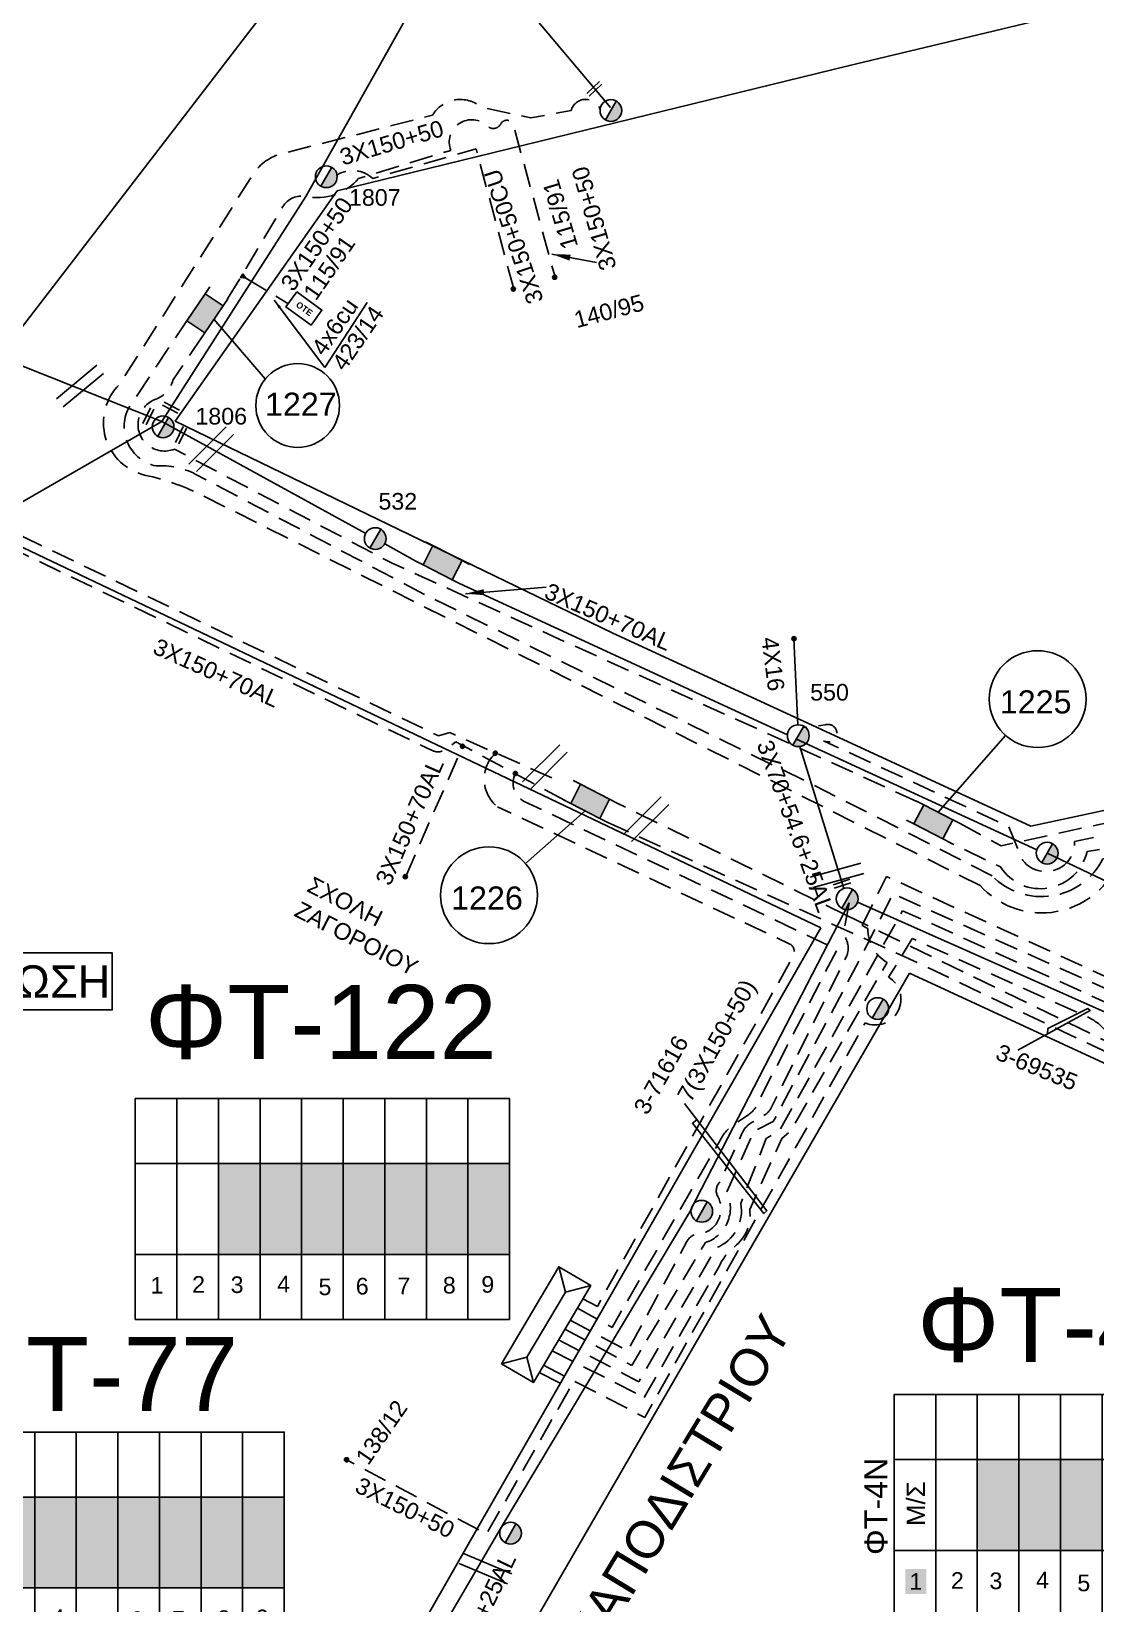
# Model space of a CAD drawing. Header units: millimetres. Extents: x 5010 to 7184, y -101 to 935.
# Drawn here: x 6385.2 to 6500.3, y 412.9 to 583 of the extents above; entities that cross this region are included whole.
import ezdxf
from ezdxf.enums import TextEntityAlignment as Align

# ---------------------------------------------------------------- set-up
doc = ezdxf.new("R2010")
doc.units = ezdxf.units.MM
doc.linetypes.add('DASHED', pattern=[19.05, 12.7, -6.35])
for name, color, linetype in [('Link Box 4 Διευθύνσεων', 7, 'Continuous'), ('Pillar OTE', 7, 'Continuous'), ('Ασφαλειοκιβώτια Χ.Τ 9 αναχωρήσεων', 7, 'Continuous'), ('Γέφυρες Εναερίου Δικτύου', 7, 'Continuous'), ('Γυμνά εναέρια ΧΤ και ΦΟΠ (3Φ)   4x50+16AL', 7, 'Continuous'), ('Εναέρια παροχή ΧΤ 4x16', 7, 'SYN_LINE'), ('Επιγραφές - Σχήματα', 7, 'Continuous'), ('Καλώδια ΧΤ   3x150+50AL', 7, 'DASHED'), ('Καλώδια ΧΤ   3x150+50ALXLPE', 7, 'DASHED'), ('Καλώδια ΧΤ   3x150+50CU', 7, 'DASHED'), ('Καλώδια ΧΤ   3x150+70AL', 7, 'DASHED'), ('Καλώδια ΧΤ   3x150AL+50CU', 7, 'DASHED'), ('Μηχανική τομή', 7, 'Continuous'), ('Στύλος ΦΜ', 7, 'Continuous'), ('Στύλος ΦΜ @ 1', 7, 'Continuous'), ('Συνδέσεις', 7, 'Continuous'), ('Συνεστραμμένα ΧΤ   3x70+54.6+25AL', 7, 'SYN_LINE'), ('Τομή', 7, 'Continuous'), ('Υποσταθμός πόλεως', 7, 'Continuous'), ('Υπόβαθρο ΔΕΗ', 7, 'Continuous'), ('Υπόγεια καλώδια Παροχών ΧΤ   4x6', 7, 'DASHED')]:
    doc.layers.add(name, color=color, linetype=linetype)
doc.styles.get("Standard").update_dxf_attribs({"font": 'arial.ttf'})
doc.linetypes.add('SYN_LINE', pattern='A,0.5,-0.0001,["/\\/\\/\\/",Standard,S=0.1,R=0,X=0,Y=-0.05],-0.25', length=0.7501)
doc.dimstyles.new('ISO-25', dxfattribs={"dimtxt": 2.5, "dimasz": 2.5, "dimexe": 1.25, "dimexo": 0.625, "dimtad": 1, "dimtxsty": 'Standard', "dimcen": 2.5, "dimaunit": 2, "dimazin": 0, "dimtfac": 1, "dimtmove": 0, "dimatfit": 3, "dimfxl": 1, "dimarcsym": 0})

# ---------------------------------------------------------------- blocks, each defined once
blk = doc.blocks.new('ΑΣΦΑΛΕΙΟΚΙΒΩΤΙΟ ΥΠΟΣΤΑΘΜΟΥ 9 ΑΝΑΧΩΡΗΣΕΩΝ')
at = {"layer": 'Ασφαλειοκιβώτια Χ.Τ 9 αναχωρήσεων', "ltscale": 40}
for p, q in [((-23.8, 40.36), (24.02, 40.36)), ((-9.72, 40.36), (-9.72, -40.64)), ((9.94, 40.36), (9.94, -40.64)), ((-23.8, 31.36), (24.02, 31.36)), ((-23.8, 22.36), (24.02, 22.36)), ((-23.8, 13.36), (24.02, 13.36)), ((-23.8, 4.36), (24.02, 4.36)), ((-23.8, -4.64), (24.02, -4.64)), ((-23.8, -13.64), (24.02, -13.64)), ((-23.8, -22.64), (24.02, -22.64)), ((-23.8, -31.64), (24.02, -31.64))]:
    blk.add_line(p, q, dxfattribs=at)
at = {"layer": 'Ασφαλειοκιβώτια Χ.Τ 9 αναχωρήσεων'}
blk.add_lwpolyline([(-23.8, -40.64), (24.02, -40.64), (24.02, 40.36), (-23.8, 40.36)], close=True, dxfattribs=at)
for s, p in [('1', (-18.22, 37.06)), ('2', (-18.02, 28.07)), ('3', (-18.09, 19.73)), ('4', (-17.94, 9.66)), ('5', (-18.55, 0.71)), ('6', (-18.4, -7.35)), ('7', (-18.34, -16.37)), ('8', (-18.19, -26.2)), ('9', (-18.02, -34.53))]:
    blk.add_text(s, height=3.6, rotation=270, dxfattribs=at).set_placement(p)
at = {"layer": 'Ασφαλειοκιβώτια Χ.Τ 9 αναχωρήσεων', "ltscale": 40}
for tag, height, p in [('ΟΝΟΜΑ', 5, (-0.16, 44.31)), ('ΚΕΙΜΕΝΟ 1', 2, (17.06, 35.59)), ('ΚΕΙΜΕΝΟ 2', 2, (17.06, 26.88)), ('ΚΕΙΜΕΝΟ 3', 2, (17.06, 17.69)), ('ΚΕΙΜΕΝΟ 4', 2, (17.06, 8.71)), ('ΚΕΙΜΕΝΟ 5', 2, (17.06, -0.13)), ('ΚΕΙΜΕΝΟ 6', 2, (17.06, -9.05)), ('ΚΕΙΜΕΝΟ 7', 2, (17.06, -18.13)), ('ΚΕΙΜΕΝΟ 8', 2, (17.06, -26.85)), ('ΚΕΙΜΕΝΟ 9', 2, (17.06, -35.99)), ('ΣΧ', 2, (-0.1, -42.64))]:
    blk.add_attdef(tag, text='', height=height, dxfattribs=at).set_placement(p, align=Align.MIDDLE_CENTER)
blk = doc.blocks.new('LINK BOX 4 ΑΝΑΧΩΡΗΣΕΩΝ')
at = {"layer": 'Link Box 4 Διευθύνσεων', "ltscale": 40}
blk.add_hatch(color=256, dxfattribs=at).paths.add_polyline_path([(-3.54, 0), (-3.54, -4.67), (3.54, -4.67), (3.54, 0)])
for p, q in [((-3.54, 0), (-5.33, 0)), ((5.33, 0), (3.54, 0)), ((-3.54, -4.67), (-5.33, -4.67)), ((5.33, -4.67), (3.54, -4.67))]:
    blk.add_line(p, q, dxfattribs=at)
blk.add_lwpolyline([(-3.54, -4.67), (-3.54, 0), (3.54, 0), (3.54, -4.67)], close=True, dxfattribs=at)
blk = doc.blocks.new('ΥΠΑΡΧΩΝ ΤΣΙΜΕΝΤΕΝΙΟΣ ΣΤΥΛΟΣ')
at = {"layer": 'Στύλος ΦΜ'}
blk.add_hatch(color=256, dxfattribs=at).paths.add_polyline_path([(-1.29, -2.28, 0.574793), (2.62, 0, 0.268822), (1.3, 2.27)])
blk.add_line((-1.29, -2.28), (1.3, 2.27), dxfattribs=at)
blk.add_circle((0, 0), 2.62, dxfattribs=at)
at = {"layer": 'Στύλος ΦΜ', "flags": 4}
for tag, p in [('ΑΡΙΘΜΟΣ', (-4.68, 8.05)), ('ΤΥΠΟΣ', (-4.91, 3.03))]:
    blk.add_attdef(tag, p, '', height=4, dxfattribs=at)
blk = doc.blocks.new('ΤΟΜΗ')
at = {"layer": 'Τομή', "ltscale": 40}
for p, q in [((-5.68, 0), (5.68, 0)), ((5.68, -2.33), (-5.68, -2.33))]:
    blk.add_line(p, q, dxfattribs=at)
blk = doc.blocks.new('ΥΠΟΣΤΑΘΜΟΣ ΠΟΛΕΩΣ')
at = {"layer": 'Υποσταθμός πόλεως', "linetype": 'Continuous', "ltscale": 40}
blk.add_lwpolyline([(-8.57, 2.82), (8.57, 2.82), (8.57, -2.82), (-8.57, -2.82)], close=True, dxfattribs=at)
for points in [[(-5.75, 0), (-8.57, 2.82)], [(5.75, 0), (8.57, 2.82)], [(-8.57, -2.82), (-5.75, 0)], [(-5.75, 0), (5.75, 0)], [(8.57, -2.82), (5.75, 0)]]:
    blk.add_lwpolyline(points, dxfattribs=at)
at = {"layer": 'Υποσταθμός πόλεως', "linetype": 'SYN_LINE', "ltscale": 40, "flags": 1}
for tag, p in [('ΜΕΤΑΣΧΗΜΑΤΙΣΜΟΣ', (10.6, 2.39)), ('ΙΣΧΥΣ', (10.58, -0.41)), ('ΑΡΙΘΜΟΣ', (10.7, -3.13))]:
    blk.add_attdef(tag, p, '', height=1.8, dxfattribs=at)
blk = doc.blocks.new('ΜΗΧΑΝΙΚΗ ΤΟΜΗ')
at = {"layer": 'Μηχανική τομή', "ltscale": 40}
for p, q in [((-1.89, 0.78), (1.89, 0.78)), ((1.89, 0), (-1.89, 0))]:
    blk.add_line(p, q, dxfattribs=at)
blk = doc.blocks.new('_ΣΥΝΔΕΣΗ')
at = {"layer": 'Συνδέσεις', "linetype": 'SYN_LINE', "ltscale": 40}
blk.add_hatch(color=256, dxfattribs=at).paths.add_polyline_path([(0.5, -0.01, 1), (-0.5, -0.01, 1)])
at = {"layer": 'Συνδέσεις'}
blk.add_circle((0, -0.01), 0.5, dxfattribs=at)
blk = doc.blocks.new('PILLAR ΟΤΕ')
at = {"layer": 'Pillar OTE', "ltscale": 40}
blk.add_lwpolyline([(-3.31, 2.02), (3.39, 2.02), (3.39, -1.99), (-3.31, -1.99)], close=True, dxfattribs=at)
at = {"layer": 'Pillar OTE', "insert": (-1.81, 0.71), "char_height": 1.3575, "width": 109.961, "attachment_point": 1}
blk.add_mtext('{\\fArial|b1|i0|c161|p34;OTE}', dxfattribs=at)

msp = doc.modelspace()

# ---------------------------------------------------------------- hatches: boundary and pattern name
at = {"layer": 'Pillar OTE', "ltscale": 40}
h = msp.add_hatch(color=256, dxfattribs=at)
h.dxf.hatch_style = 1
h.paths.add_polyline_path([(6407.82, 556.4), (6408.38, 556.35), (6408.05, 556.82)])
at = {"layer": 'Ασφαλειοκιβώτια Χ.Τ 9 αναχωρήσεων'}
for color, points in [(133, [(6405.43, 460.51), (6405.43, 450.68), (6409.93, 450.68), (6409.93, 460.51)]), (30, [(6409.93, 460.51), (6409.93, 450.68), (6414.43, 450.68), (6414.43, 460.51)]), (6, [(6414.43, 460.51), (6414.43, 450.68), (6418.93, 450.68), (6418.93, 460.51)]), (2, [(6418.93, 460.51), (6418.93, 450.68), (6423.43, 450.68), (6423.43, 460.51)]), (85, [(6423.43, 460.51), (6423.43, 450.68), (6427.93, 450.68), (6427.93, 460.51)]), (62, [(6427.93, 460.51), (6427.93, 450.68), (6432.43, 450.68), (6432.43, 460.51)]), (151, [(6432.43, 460.51), (6432.43, 450.68), (6436.93, 450.68), (6436.93, 460.51)]), (1, [(6487.55, 428.46), (6487.55, 418.63), (6492.05, 418.63), (6492.05, 428.46)]), (173, [(6492.05, 428.46), (6492.05, 418.63), (6496.55, 418.63), (6496.55, 428.46)]), (30, [(6496.55, 428.46), (6496.55, 418.63), (6501.05, 418.63), (6501.05, 428.46)]), (151, [(6381.04, 424.4), (6381.04, 414.58), (6385.54, 414.58), (6385.54, 424.4)]), (30, [(6385.54, 424.4), (6385.54, 414.58), (6390.04, 414.58), (6390.04, 424.4)]), (85, [(6390.04, 424.4), (6390.04, 414.58), (6394.54, 414.58), (6394.54, 424.4)]), (173, [(6394.54, 424.4), (6394.54, 414.58), (6399.04, 414.58), (6399.04, 424.4)]), (62, [(6399.04, 424.4), (6399.04, 414.58), (6403.54, 414.58), (6403.54, 424.4)]), (133, [(6403.54, 424.4), (6403.54, 414.58), (6408.04, 414.58), (6408.04, 424.4)]), (1, [(6408.04, 424.4), (6408.04, 414.58), (6412.54, 414.58), (6412.54, 424.4)]), (27, [(6479.75, 413.93), (6482.05, 413.93), (6482.05, 416.64), (6479.75, 416.64)])]:
    msp.add_hatch(color=color, dxfattribs=at).paths.add_polyline_path(points)

# ---------------------------------------------------------------- linework, layer by layer
at = {"layer": 'Pillar OTE', "ltscale": 40}
msp.add_lwpolyline([(6408.05, 556.82), (6408.38, 556.35), (6407.82, 556.4), (6408.05, 556.82)], dxfattribs=at)
at = {"layer": 'Γέφυρες Εναερίου Δικτύου', "color": 62, "flags": 128}
msp.add_lwpolyline([(6431.3, 596.09), (6427.41, 587.48), (6414.9, 565.18), (6399.29, 540.83), (6381.05, 530.32)], dxfattribs=at)
at = {"layer": 'Γέφυρες Εναερίου Δικτύου', "color": 30, "linetype": 'SYN_LINE', "ltscale": 15, "flags": 128}
msp.add_lwpolyline([(6447.85, 574.81), (6437.38, 587.25)], dxfattribs=at)
at = {"layer": 'Γέφυρες Εναερίου Δικτύου', "color": 30, "linetype": 'DASHED', "ltscale": 0.2, "flags": 128}
msp.add_lwpolyline([(6443.58, 574.48, -0.741967), (6446.76, 574.54, 0.505434)], format="xyb", dxfattribs=at)
at = {"layer": 'Γέφυρες Εναερίου Δικτύου', "color": 2, "linetype": 'SYN_LINE', "ltscale": 20, "flags": 128}
for points in [[(6473.69, 488.73), (6456.56, 455.52)], [(6456.64, 455.65), (6436.04, 421.11)]]:
    msp.add_lwpolyline(points, dxfattribs=at)
at = {"layer": 'Γυμνά εναέρια ΧΤ και ΦΟΠ (3Φ)   4x50+16AL', "color": 5, "flags": 128}
msp.add_lwpolyline([(6362.6, 555.41), (6399.29, 540.83)], dxfattribs=at)
at = {"layer": 'Εναέρια παροχή ΧΤ 4x16', "color": 6, "linetype": 'SYN_LINE', "ltscale": 10, "flags": 128}
msp.add_lwpolyline([(6468.13, 508), (6467.7, 517.32)], dxfattribs=at)
at = {"layer": 'Επιγραφές - Σχήματα', "linetype": 'Continuous', "ltscale": 0.2}
for p, q in [((6404.94, 551.89), (6410.5, 545.44)), ((6483.33, 498.53), (6490.62, 506.84)), ((6445.12, 498.67), (6438.64, 493))]:
    msp.add_line(p, q, dxfattribs=at)
at = {"layer": 'Επιγραφές - Σχήματα', "color": 6, "linetype": 'Continuous', "ltscale": 0.2}
msp.add_line((6426.77, 525.72), (6423.43, 527.58), dxfattribs=at)
at = {"layer": 'Επιγραφές - Σχήματα', "color": 190}
msp.add_lwpolyline([(6358.42, 477.13), (6393.93, 477.13), (6393.93, 483.31), (6358.42, 483.31)], close=True, dxfattribs=at)
at = {"layer": 'Επιγραφές - Σχήματα', "linetype": 'Continuous', "ltscale": 0.2}
for points in [[(6491.93, 472.78), (6499.77, 477.08), (6499.5, 477.29), (6495.2, 475.14), (6495.14, 474.5)], [(6455.85, 467.01), (6464.77, 455.38), (6464.46, 455.1), (6456.72, 464.88), (6457.2, 465.25)]]:
    msp.add_lwpolyline(points, dxfattribs=at)
for centre, radius in [((6414, 542.56), 4.53), ((6494.08, 510.78), 5.24), ((6434.7, 489.55), 5.24)]:
    msp.add_circle(centre, radius, dxfattribs=at)
at = {"layer": 'Καλώδια ΧΤ   3x150+50AL', "color": 151, "linetype": 'DASHED', "ltscale": 0.2, "flags": 128}
for points in [[(6489.16, 491.65), (6470.02, 501.39), (6428.27, 521.83), (6402.92, 535.13, 0.138696), (6398.68, 536.02, -0.488608), (6395.68, 542.23), (6401.51, 550.98)], [(6442.92, 442.59), (6450.16, 438.66), (6458.12, 451.95, 0.453397), (6460.43, 457.42), (6463.4, 464.03), (6465.47, 465.06), (6474.09, 481.18), (6478.42, 489.7), (6509.01, 476.08, 0.24533), (6510.7, 476.19), (6512.07, 478.35, 0.37332), (6511.91, 479.4, -0.156439), (6511.22, 482.2), (6512.65, 493.5, 0.588612), (6511.07, 494.66), (6501.14, 493.5, -0.514884), (6489.16, 491.65)]]:
    msp.add_lwpolyline(points, format="xyb", dxfattribs=at)
at = {"layer": 'Καλώδια ΧΤ   3x150+50AL', "color": 6, "linetype": 'DASHED', "ltscale": 0.2, "flags": 128}
msp.add_lwpolyline([(6440.61, 438.67), (6451.57, 433.02), (6475.42, 475.73, 0.926502), (6477.95, 480.68), (6480.51, 484.86), (6499.43, 476.4, -0.145896), (6501.88, 474.29, 0.428194), (6505.24, 473.64), (6508.28, 472.34), (6512.16, 473.28), (6515.88, 479.85), (6513.84, 481.53), (6515.04, 498.87), (6498.08, 495.38, -0.933774), (6491.89, 494.65), (6490.94, 496.98), (6470.9, 506.28, 1.552429), (6471.1, 508), (6468.68, 507.69)], format="xyb", dxfattribs=at)
at = {"layer": 'Καλώδια ΧΤ   3x150+50AL', "color": 85, "linetype": 'DASHED', "ltscale": 0.2, "flags": 128}
msp.add_lwpolyline([(6444.27, 444.86), (6448.02, 442.77), (6459.83, 463.23, -0.142657), (6461.72, 465.07), (6462.82, 465.82, 0.172411), (6463.88, 467.27), (6472.38, 483.69), (6438.52, 499.7, -0.410757), (6437.56, 502.72, -0.580109)], format="xyb", dxfattribs=at)
at = {"layer": 'Καλώδια ΧΤ   3x150+50AL', "color": 62, "linetype": 'DASHED', "ltscale": 0.2, "flags": 128}
msp.add_lwpolyline([(6444.85, 445.85), (6446.43, 445.05), (6467.63, 482.96, 0.397016), (6467.28, 484.26), (6435.63, 499.12)], format="xyb", dxfattribs=at)
at = {"layer": 'Καλώδια ΧΤ   3x150+50AL', "color": 27, "linetype": 'DASHED', "ltscale": 0.2, "flags": 128}
for points in [[(6473.44, 487.36), (6448.56, 499.53)], [(6473.44, 487.36), (6515.84, 466.8), (6513.27, 461.22)]]:
    msp.add_lwpolyline(points, dxfattribs=at)
at = {"layer": 'Καλώδια ΧΤ   3x150+50AL', "color": 6, "linetype": 'DASHED', "ltscale": 0.2, "flags": 128}
msp.add_lwpolyline([(6447.49, 497.46), (6479.39, 483.03), (6513.56, 466.92), (6511.48, 462.01)], dxfattribs=at)
at = {"layer": 'Καλώδια ΧΤ   3x150+50AL', "color": 133, "linetype": 'DASHED', "ltscale": 0.2, "flags": 128}
msp.add_lwpolyline([(6442.24, 441.43), (6450.92, 436.9), (6459.29, 451.39, 0.36131), (6461.95, 456.2), (6464.7, 463.21), (6466.18, 464.13), (6479.47, 487.88), (6507.89, 475.04, 0.156138), (6510.98, 474.68, 0.227791), (6512.63, 475.92), (6514.09, 479.21), (6513.49, 479.44, -0.373852), (6512.52, 481.23), (6514.06, 496.73), (6499.43, 494.27, -0.661635), (6490.05, 492.61), (6484.63, 495.24)], format="xyb", dxfattribs=at)
at = {"layer": 'Καλώδια ΧΤ   3x150+50AL', "color": 2, "linetype": 'DASHED', "ltscale": 0.2, "flags": 128}
msp.add_lwpolyline([(6443.49, 443.54), (6449.73, 440.24), (6456.12, 452.06, -0.310721), (6457.74, 452.92, 0.489822), (6459.46, 456.95, -0.320713), (6459.64, 458.45), (6462.12, 463.84, -0.193295), (6463.51, 465.14), (6464.5, 465.74, 0.163499), (6465.32, 466.7), (6473.34, 482.8, 0.235304), (6473.34, 484.83, -0.167738), (6473.19, 486), (6473.69, 488.73)], format="xyb", dxfattribs=at)
at = {"layer": 'Καλώδια ΧΤ   3x150+50AL', "color": 30, "linetype": 'DASHED', "ltscale": 0.2, "flags": 128}
msp.add_lwpolyline([(6451.5, 435.19), (6459.66, 449.45, -0.124188), (6461.27, 451.51, 0.26746), (6462.92, 455.55), (6466.38, 463.21), (6467.3, 463.96), (6477.78, 482.27, -0.266998), (6475.7, 485.94), (6475.09, 486.28)], format="xyb", dxfattribs=at)
msp.add_lwpolyline([(6441.54, 440.25), (6451.5, 435.19)], dxfattribs=at)
at = {"layer": 'Καλώδια ΧΤ   3x150+50AL', "color": 7, "linetype": 'DASHED', "ltscale": 0.2, "flags": 128}
msp.add_lwpolyline([(6440.15, 437.88), (6443.46, 436.19), (6434.43, 420.4), (6419.56, 428.3)], dxfattribs=at)
at = {"layer": 'Καλώδια ΧΤ   3x150+50AL', "color": 62, "linetype": 'DASHED', "ltscale": 0.2}
msp.add_arc((6438.04, 502.12), 3.85, 132.6616, 231.1177, dxfattribs=at)
at = {"layer": 'Καλώδια ΧΤ   3x150+50ALXLPE', "color": 30, "linetype": 'DASHED', "ltscale": 0.2, "flags": 128}
for points in [[(6487.86, 490.6), (6403.44, 532.95, 0.059793), (6397.56, 535, -0.59454), (6394.71, 544.84), (6409.21, 567.62, -0.197775), (6412.34, 569.82), (6428.58, 573.97, -0.466221), (6433.91, 574.82), (6439.24, 573.69), (6443.58, 574.48)], [(6475.09, 486.28), (6477.72, 491.59), (6508.97, 477.28), (6509.91, 479.08), (6510.49, 493.19), (6502.42, 492.26, -0.512885), (6487.86, 490.6)]]:
    msp.add_lwpolyline(points, format="xyb", dxfattribs=at)
at = {"layer": 'Καλώδια ΧΤ   3x150+50ALXLPE', "color": 2, "linetype": 'DASHED', "ltscale": 0.2, "flags": 128}
msp.add_lwpolyline([(6485.69, 497.31), (6490.13, 494.9), (6522.08, 501.88), (6522.5, 497.97), (6515.4, 496.87), (6515.37, 495.98)], dxfattribs=at)
at = {"layer": 'Καλώδια ΧΤ   3x150+50CU', "color": 151, "linetype": 'DASHED', "ltscale": 0.2, "flags": 128}
msp.add_lwpolyline([(6406.42, 554.1), (6412.41, 564.09, -0.318551), (6414.9, 565.18, 0.273409), (6420.6, 567.14), (6430.57, 570.17, -0.807452), (6434.54, 572.8, 0.503831), (6435.98, 573.03, -0.703105), (6437.36, 572.85), (6441.85, 556.47)], format="xyb", dxfattribs=at)
at = {"layer": 'Καλώδια ΧΤ   3x150+50CU', "color": 62, "linetype": 'DASHED', "ltscale": 0.2, "flags": 128}
msp.add_lwpolyline([(6437.38, 555.19), (6433.31, 570.34), (6422.13, 567.13, 0.335918), (6418.3, 567.53, 3.584344)], format="xyb", dxfattribs=at)
at = {"layer": 'Καλώδια ΧΤ   3x150+70AL', "color": 6, "linetype": 'SYN_LINE', "ltscale": 15}
msp.add_line((6495.11, 494.11), (6519.11, 482.67), dxfattribs=at)
at = {"layer": 'Καλώδια ΧΤ   3x150+70AL', "color": 133, "linetype": 'DASHED', "ltscale": 0.2, "flags": 128}
msp.add_lwpolyline([(6400.66, 537.83, -1.020704), (6398.66, 543.24, 0.239374), (6400.49, 545.3), (6403.95, 550.42)], format="xyb", dxfattribs=at)
at = {"layer": 'Καλώδια ΧΤ   3x150+70AL', "color": 6, "linetype": 'SYN_LINE', "ltscale": 20, "flags": 128}
for points in [[(6399.29, 540.83), (6421.36, 528.7)], [(6431.51, 523.29), (6431.51, 523.29), (6467.01, 506.9)]]:
    msp.add_lwpolyline(points, dxfattribs=at)
at = {"layer": 'Καλώδια ΧΤ   3x150+70AL', "color": 133, "linetype": 'DASHED', "ltscale": 0.2, "flags": 128}
msp.add_lwpolyline([(6481.02, 499.71), (6424.29, 525.46), (6400.66, 537.83)], dxfattribs=at)
at = {"layer": 'Καλώδια ΧΤ   3x150+70AL', "color": 62, "linetype": 'DASHED', "ltscale": 0.2, "flags": 128}
msp.add_lwpolyline([(6381.05, 530.32, -0.353754), (6383.8, 528.93, 0.203499), (6384.55, 528.23), (6429.24, 506.81), (6430.48, 507.15), (6441.7, 502.17)], format="xyb", dxfattribs=at)
at = {"layer": 'Καλώδια ΧΤ   3x150+70AL', "color": 85, "linetype": 'DASHED', "ltscale": 0.2, "flags": 128}
msp.add_lwpolyline([(6442.94, 499.79), (6431.12, 506.15), (6430.06, 505.36, -0.29281), (6428.49, 505.25), (6382.81, 527.23, -0.275874), (6378.55, 527.96), (6364.07, 508.21, 0.653451), (6363.07, 506.33, 0.653451)], format="xyb", dxfattribs=at)
msp.add_lwpolyline([(6425.69, 491.59), (6431.89, 505.74)], dxfattribs=at)
at = {"layer": 'Καλώδια ΧΤ   3x150+70AL', "color": 6, "linetype": 'SYN_LINE', "ltscale": 15, "flags": 128}
msp.add_lwpolyline([(6467.98, 506.46), (6493.98, 494.45)], dxfattribs=at)
at = {"layer": 'Συνεστραμμένα ΧΤ   3x70+54.6+25AL', "color": 6, "linetype": 'SYN_LINE', "ltscale": 20, "flags": 128}
msp.add_lwpolyline([(6468.34, 505.66), (6473.12, 490.29)], dxfattribs=at)
at = {"layer": 'Συνεστραμμένα ΧΤ   3x70+54.6+25AL', "color": 2, "linetype": 'SYN_LINE', "ltscale": 20, "flags": 128}
msp.add_lwpolyline([(6474.59, 488.79), (6503.9, 475.78), (6530.67, 461.97)], dxfattribs=at)
at = {"layer": 'Συνεστραμμένα ΧΤ   3x70+54.6+25AL', "color": 62, "linetype": 'SYN_LINE', "ltscale": 20, "flags": 128}
msp.add_lwpolyline([(6436.04, 421.11), (6414.39, 384.09)], dxfattribs=at)
at = {"layer": 'Υπόβαθρο ΔΕΗ', "flags": 128}
for points in [[(6402.48, 630.43), (6429.4, 609.88), (6382.52, 548.91), (6312.87, 581.06), (6279.38, 603.09), (6293.9, 622.55), (6341.91, 668.41), (6397.15, 724.26), (6444.92, 771.67)], [(6402.48, 630.43), (6429.4, 609.88), (6382.52, 548.91), (6312.87, 581.06), (6279.38, 603.09), (6293.9, 622.55), (6341.91, 668.41), (6397.15, 724.26), (6444.92, 771.67)], [(6418.28, 565.81), (6400.76, 540.88), (6448.03, 517.96), (6493.36, 497.04), (6569.25, 513.32), (6636.98, 526.54), (6686.64, 537.5), (6667.85, 616.41), (6657.74, 623.74), (6559.1, 599.8), (6473.57, 579.32), (6418.28, 565.81)], [(6418.28, 565.81), (6400.76, 540.88), (6448.03, 517.96), (6493.36, 497.04), (6569.25, 513.32), (6636.98, 526.54), (6686.64, 537.5), (6667.85, 616.41), (6657.74, 623.74), (6559.1, 599.8), (6473.57, 579.32), (6418.28, 565.81)], [(6416.93, 546.66), (6421.51, 553.69)], [(6470.62, 486.04), (6382, 528.26), (6343.15, 471.88), (6313.14, 430.34), (6337.32, 413.59)], [(6470.62, 486.04), (6382, 528.26), (6343.15, 471.88), (6313.14, 430.34), (6337.32, 413.59)], [(6331.38, 406.67), (6307.45, 422.92), (6290.26, 399.66), (6370.22, 346.36), (6397.86, 359.33), (6424.4, 405.21), (6470.62, 486.04)], [(6331.38, 406.67), (6307.45, 422.92), (6290.26, 399.66), (6370.22, 346.36), (6397.86, 359.33), (6424.4, 405.21), (6470.62, 486.04)]]:
    msp.add_lwpolyline(points, dxfattribs=at)
msp.add_lwpolyline([(6480.2, 481.13), (6430.14, 394.49), (6409.53, 359.68, 0.748999), (6414.82, 354.27), (6457.83, 369.39), (6513.87, 387.64), (6600.14, 416.95, 0.599426), (6601.76, 423.48), (6538.91, 454), (6480.2, 481.13)], format="xyb", dxfattribs=at)
msp.add_lwpolyline([(6480.2, 481.13), (6430.14, 394.49), (6409.53, 359.68, 0.748999), (6414.82, 354.27), (6457.83, 369.39), (6513.87, 387.64), (6600.14, 416.95, 0.599426), (6601.76, 423.48), (6538.91, 454), (6480.2, 481.13)], format="xyb", dxfattribs=at)
at = {"layer": 'Υπόγεια καλώδια Παροχών ΧΤ   4x6', "color": 151, "linetype": 'DASHED', "ltscale": 0.2}
msp.add_lwpolyline([(6408.38, 556.35), (6412.93, 553.6)], dxfattribs=at)

# ---------------------------------------------------------------- block references
at = {"layer": 'Link Box 4 Διευθύνσεων'}
for p, xscale, yscale, zscale, rotation in [((6403, 553.19), 0.5000000000000425, 0.5000000000000425, 0.5000000000000425, 56.11464615074392), ((6430.21, 526.58), 0.499999999999951, 0.499999999999951, 0.499999999999951, 332.8054702114276), ((6446.19, 500.75), 0.499999999999951, 0.499999999999951, 0.499999999999951, 332.8054702114276), ((6483.33, 498.53), 0.499999999999951, 0.499999999999951, 0.499999999999951, 332.8054702114276)]:
    msp.add_blockref('LINK BOX 4 ΑΝΑΧΩΡΗΣΕΩΝ', p, dxfattribs=dict(at, xscale=xscale, yscale=yscale, zscale=zscale, rotation=rotation))
at = {"layer": 'Pillar OTE', "xscale": 0.5, "yscale": 0.5, "zscale": 0.5, "rotation": 324.024887871286}
msp.add_blockref('PILLAR ΟΤΕ', (6414.66, 553.06), dxfattribs=at)
at = {"layer": 'Ασφαλειοκιβώτια Χ.Τ 9 αναχωρήσεων', "xscale": 0.5, "yscale": 0.5, "zscale": 0.5, "rotation": 90}
msp.add_blockref('ΑΣΦΑΛΕΙΟΚΙΒΩΤΙΟ ΥΠΟΣΤΑΘΜΟΥ 9 ΑΝΑΧΩΡΗΣΕΩΝ', (6416.61, 455.54), dxfattribs=at)
for p, values in [((6498.73, 423.49), {'ΟΝΟΜΑ': 'ΦΤ-4Ν'}), ((6392.22, 419.44), {'ΟΝΟΜΑ': 'ΦΤ-77'})]:
    msp.add_blockref('ΑΣΦΑΛΕΙΟΚΙΒΩΤΙΟ ΥΠΟΣΤΑΘΜΟΥ 9 ΑΝΑΧΩΡΗΣΕΩΝ', p, dxfattribs=at).add_auto_attribs(values)
at = {"layer": 'Μηχανική τομή'}
for p, xscale, yscale, zscale, rotation in [((6445.97, 576.98), 0.5000000000002163, 0.5000000000002163, 0.5000000000002163, 223.9352018776586), ((6400.38, 542.5), 0.500000000000021, 0.500000000000021, 0.500000000000021, 153.0429611978871), ((6397.67, 541.47), 0.4999999999999907, 0.4999999999999907, 0.4999999999999907, 244.3166677758635), ((6401.19, 539.42), 0.4999999999999907, 0.4999999999999907, 0.4999999999999907, 244.3166677758635), ((6472.84, 490.98), 0.5000000000000328, 0.5000000000000328, 0.5000000000000328, 198.029196760353)]:
    msp.add_blockref('ΜΗΧΑΝΙΚΗ ΤΟΜΗ', p, dxfattribs=dict(at, xscale=xscale, yscale=yscale, zscale=zscale, rotation=rotation))
at = {"layer": 'Στύλος ΦΜ @ 1', "ltscale": 40, "xscale": 0.4499999999998181, "yscale": 0.4499999999998181, "zscale": 0.4499999999998181}
for p in [(6447.9, 574.49), (6447.9, 574.49), (6417.1, 567.32), (6495.11, 494.11), (6495.11, 494.11), (6473.47, 489.16), (6473.47, 489.16), (6476.77, 477.28), (6476.77, 477.28), (6457.73, 455.34), (6437.04, 420.5), (6437.04, 420.5)]:
    msp.add_blockref('ΥΠΑΡΧΩΝ ΤΣΙΜΕΝΤΕΝΙΟΣ ΣΤΥΛΟΣ', p, dxfattribs=at)
at = {"layer": 'Στύλος ΦΜ @ 1', "ltscale": 40}
ref = msp.add_blockref('ΥΠΑΡΧΩΝ ΤΣΙΜΕΝΤΕΝΙΟΣ ΣΤΥΛΟΣ', (6417.1, 567.32), dxfattribs=dict(at, xscale=0.4499999999998181, yscale=0.4499999999998181, zscale=0.4499999999998181))
ref.add_attrib('ΤΥΠΟΣ', '1807', (6419.55, 564.18), dxfattribs={"layer": 'Στύλος ΦΜ', "height": 1.8, "flags": 4})
ref = msp.add_blockref('ΥΠΑΡΧΩΝ ΤΣΙΜΕΝΤΕΝΙΟΣ ΣΤΥΛΟΣ', (6399.43, 540.25), dxfattribs=dict(at, xscale=0.4499999999998181, yscale=0.4499999999998181, zscale=0.4499999999998181))
ref.add_attrib('ΤΥΠΟΣ', '1806', (6402.93, 540.5), dxfattribs={"layer": 'Στύλος ΦΜ', "height": 1.8, "flags": 4})
ref = msp.add_blockref('ΥΠΑΡΧΩΝ ΤΣΙΜΕΝΤΕΝΙΟΣ ΣΤΥΛΟΣ', (6399.43, 540.25), dxfattribs=dict(at, xscale=0.4499999999998181, yscale=0.4499999999998181, zscale=0.4499999999998181))
ref.add_attrib('ΤΥΠΟΣ', '1806', (6402.93, 540.5), dxfattribs={"layer": 'Στύλος ΦΜ', "height": 1.8, "flags": 4})
ref = msp.add_blockref('ΥΠΑΡΧΩΝ ΤΣΙΜΕΝΤΕΝΙΟΣ ΣΤΥΛΟΣ', (6422.4, 528.15), dxfattribs=dict(at, xscale=0.4499999999998181, yscale=0.4499999999998181, zscale=0.4499999999998181))
ref.add_attrib('ΤΥΠΟΣ', '532', (6422.74, 531.29), dxfattribs={"layer": 'Στύλος ΦΜ', "height": 1.8, "flags": 4})
ref = msp.add_blockref('ΥΠΑΡΧΩΝ ΤΣΙΜΕΝΤΕΝΙΟΣ ΣΤΥΛΟΣ', (6422.4, 528.15), dxfattribs=dict(at, xscale=0.4499999999998181, yscale=0.4499999999998181, zscale=0.4499999999998181))
ref.add_attrib('ΤΥΠΟΣ', '532', (6422.74, 531.29), dxfattribs={"layer": 'Στύλος ΦΜ', "height": 1.8, "flags": 4})
ref = msp.add_blockref('ΥΠΑΡΧΩΝ ΤΣΙΜΕΝΤΕΝΙΟΣ ΣΤΥΛΟΣ', (6468.18, 506.82), dxfattribs=dict(at, xscale=0.4499999999998181, yscale=0.4499999999998181, zscale=0.4499999999998181))
ref.add_attrib('ΤΥΠΟΣ', '550', (6469.46, 510.62), dxfattribs={"layer": 'Στύλος ΦΜ', "height": 1.8, "flags": 4})
ref = msp.add_blockref('ΥΠΑΡΧΩΝ ΤΣΙΜΕΝΤΕΝΙΟΣ ΣΤΥΛΟΣ', (6468.18, 506.82), dxfattribs=dict(at, xscale=0.4499999999998181, yscale=0.4499999999998181, zscale=0.4499999999998181))
ref.add_attrib('ΤΥΠΟΣ', '550', (6469.46, 510.62), dxfattribs={"layer": 'Στύλος ΦΜ', "height": 1.8, "flags": 4})
at = {"layer": 'Συνδέσεις', "xscale": 0.4500000000000455, "yscale": 0.4500000000000455, "zscale": 0.4500000000000455}
for p in [(6441.82, 556.45), (6437.34, 555.17), (6467.71, 517.33), (6431.84, 505.68), (6435.39, 504.93), (6437.56, 502.73), (6425.65, 491.57), (6419.29, 428.45)]:
    msp.add_blockref('_ΣΥΝΔΕΣΗ', p, dxfattribs=at)
at = {"layer": 'Τομή'}
for p, xscale, yscale, zscale, rotation in [((6390.07, 545.11), 0.5000000000000715, 0.5000000000000715, 0.5000000000000715, 39.78155305995165), ((6390.07, 545.11), 0.5000000000000715, 0.5000000000000715, 0.5000000000000715, 39.78155305995165), ((6404.24, 538.23), 0.4999999999999994, 0.4999999999999994, 0.4999999999999994, 44.97558767729328), ((6404.24, 538.23), 0.4999999999999994, 0.4999999999999994, 0.4999999999999994, 44.97558767729328), ((6440.35, 503.84), 0.5000000000000155, 0.5000000000000155, 0.5000000000000155, 44.97558237657072), ((6440.35, 503.84), 0.5000000000000155, 0.5000000000000155, 0.5000000000000155, 44.97558237657072), ((6451.33, 498.19), 0.4999999999999645, 0.4999999999999645, 0.4999999999999645, 44.97562602797113), ((6451.33, 498.19), 0.4999999999999645, 0.4999999999999645, 0.4999999999999645, 44.97562602797113), ((6472.21, 492.27), 0.4999999999999634, 0.4999999999999634, 0.4999999999999634, 15.59839787653052), ((6472.21, 492.27), 0.4999999999999634, 0.4999999999999634, 0.4999999999999634, 15.59839787653052), ((6434.56, 417.19), 0.4999999999999581, 0.4999999999999581, 0.4999999999999581, 337.0853738495696), ((6434.56, 417.19), 0.4999999999999581, 0.4999999999999581, 0.4999999999999581, 337.0853738495696)]:
    msp.add_blockref('ΤΟΜΗ', p, dxfattribs=dict(at, xscale=xscale, yscale=yscale, zscale=zscale, rotation=rotation))
at = {"layer": 'Υποσταθμός πόλεως', "xscale": 0.7109748832611867, "yscale": 0.7109748832611867, "zscale": 0.7109748832611867, "rotation": 59.45381147893269}
msp.add_blockref('ΥΠΟΣΤΑΘΜΟΣ ΠΟΛΕΩΣ', (6440.89, 443.07), dxfattribs=at)

# ---------------------------------------------------------------- texts
at = {"layer": 'Εναέρια παροχή ΧΤ 4x16', "linetype": 'DASHED', "ltscale": 0.2}
msp.add_text('4X16', height=1.8, rotation=277.3592, dxfattribs=at).set_placement((6465.45, 514.58), align=Align.MIDDLE)
at = {"layer": 'Επιγραφές - Σχήματα', "linetype": 'DASHED', "ltscale": 0.2}
for rotation, p in [(106.3886, (6442.38, 563.23)), (55.4961, (6417.38, 557.5))]:
    msp.add_text('115/91', height=1.8, rotation=rotation, dxfattribs=at).set_placement(p, align=Align.MIDDLE)
at = {"layer": 'Επιγραφές - Σχήματα', "linetype": 'DASHED', "ltscale": 0.2, "char_height": 1.8, "attachment_point": 1, "rotation": 55.4961}
for s, insert in [('4x6cu', (6415.37, 548.83)), ('423/14', (6417.59, 547.2))]:
    msp.add_mtext_dynamic_manual_height_columns(s, width=1.8, gutter_width=12.5, heights=[0.118], dxfattribs=dict(at, insert=insert))
at = {"layer": 'Επιγραφές - Σχήματα', "linetype": 'DASHED', "ltscale": 0.2, "attachment_point": 1}
for s, insert, char_height, width, rotation in [('140/95', (6443.74, 552.66), 1.8, 10.8079, 14.9728), ('ΣΧΟΛΗ\\PΖΑΓΟΡΟΙΟΥ', (6415.68, 491.64), 1.8, 10.8079, 332.9326), ('3-71616', (6450.27, 466.54), 1.8, 10.8079, 60.5914), ('3-69535', (6490.07, 473.52), 1.8, 10.8079, 337.7197), ('ΚΑΠΟΔΙΣΤΡΙΟΥ', (6442.82, 409.18), 4, 48.5909, 58.8084), ('Μ/Σ', (6479.89, 421.28), 2, 4.5688, 90)]:
    msp.add_mtext(s, dxfattribs=dict(at, insert=insert, char_height=char_height, width=width, rotation=rotation))
at = {"layer": 'Επιγραφές - Σχήματα', "linetype": 'Continuous', "ltscale": 0.2, "char_height": 2.5, "attachment_point": 1}
for s, insert, width in [('1227', (6410.46, 543.95), 4.2729), ('1225', (6489.98, 511.73), 7.8613), ('1226', (6430.6, 490.5), 7.8613)]:
    msp.add_mtext(s, dxfattribs=dict(at, insert=insert, width=width))
at = {"layer": 'Επιγραφές - Σχήματα', "color": 190, "insert": (6359.37, 481.96), "char_height": 3.5, "width": 35.1311, "attachment_point": 1}
msp.add_mtext('KOINH ΓΕΙΩΣΗ', dxfattribs=at)
at = {"layer": 'Επιγραφές - Σχήματα', "linetype": 'DASHED', "ltscale": 0.2, "char_height": 8, "width": 24.9768, "attachment_point": 1}
for s, insert in [('ΦΤ-122', (6397.46, 479.84)), ('ΦΤ-4Ν', (6481.03, 447.04)), ('ΦΤ-77', (6375.68, 441.72))]:
    msp.add_mtext(s, dxfattribs=dict(at, insert=insert))
at = {"layer": 'Καλώδια ΧΤ   3x150+50AL', "linetype": 'DASHED', "ltscale": 0.2}
msp.add_text('3X150+50', height=1.8, rotation=16.3578, dxfattribs=at).set_placement((6424.17, 571.01), align=Align.MIDDLE)
at = {"layer": 'Καλώδια ΧΤ   3x150+50AL', "ltscale": 0.2}
msp.add_text('7(3X150+50)', height=1.8, rotation=60.763, dxfattribs=at).set_placement((6459.53, 473.72), align=Align.MIDDLE)
at = {"layer": 'Καλώδια ΧΤ   3x150+50ALXLPE', "ltscale": 0.2}
for s, rotation, p in [('138/12', 55.5303, (6423.04, 431.44)), ('3X150+50', 333.4368, (6425.62, 423.27))]:
    msp.add_text(s, height=1.8, rotation=rotation, dxfattribs=at).set_placement(p, align=Align.MIDDLE)
at = {"layer": 'Καλώδια ΧΤ   3x150+50CU', "linetype": 'DASHED', "ltscale": 0.2}
for s, rotation, p in [('3X150+50', 105.9598, (6446.07, 562.8)), ('3X150+50CU', 108.4513, (6437.37, 560.84))]:
    msp.add_text(s, height=1.8, rotation=rotation, dxfattribs=at).set_placement(p, align=Align.MIDDLE)
at = {"layer": 'Καλώδια ΧΤ   3x150+70AL', "linetype": 'DASHED', "ltscale": 0.2}
msp.add_text('3X150+70AL', height=1.8, rotation=336.5489, dxfattribs=at).set_placement((6447.61, 519.69), align=Align.MIDDLE)
at = {"layer": 'Καλώδια ΧΤ   3x150+70AL', "ltscale": 0.2}
for rotation, p in [(335.8537, (6405.22, 513.62)), (66.2979, (6426.11, 497.51))]:
    msp.add_text('3X150+70AL', height=1.8, rotation=rotation, dxfattribs=at).set_placement(p, align=Align.MIDDLE)
at = {"layer": 'Καλώδια ΧΤ   3x150AL+50CU', "linetype": 'DASHED', "ltscale": 0.2}
msp.add_text('3X150+50', height=1.8, rotation=55.4961, dxfattribs=at).set_placement((6416.05, 560.04), align=Align.MIDDLE)
at = {"layer": 'Συνεστραμμένα ΧΤ   3x70+54.6+25AL', "ltscale": 20}
for rotation, p in [(289.9589, (6467.84, 497.02)), (64.4316, (6432.66, 409.32))]:
    msp.add_text('3X70+54.6+25AL', height=1.8, rotation=rotation, dxfattribs=at).set_placement(p, align=Align.MIDDLE)

# ---------------------------------------------------------------- leaders
at = {"layer": 'Επιγραφές - Σχήματα', "ltscale": 40}
for points, override in [([(6441.52, 558.94), (6446.35, 558.02)], {"dimasz": 2, "dimtad": 0}), ([(6411.47, 553.95), (6416.93, 546.66)], {"dimasz": 1, "dimtad": 0}), ([(6432.17, 522.19), (6440.9, 522.9)], {"dimasz": 2, "dimtad": 0})]:
    msp.add_leader(points, dimstyle='ISO-25', override=override, dxfattribs=at)

doc.saveas('drawing.dxf')
